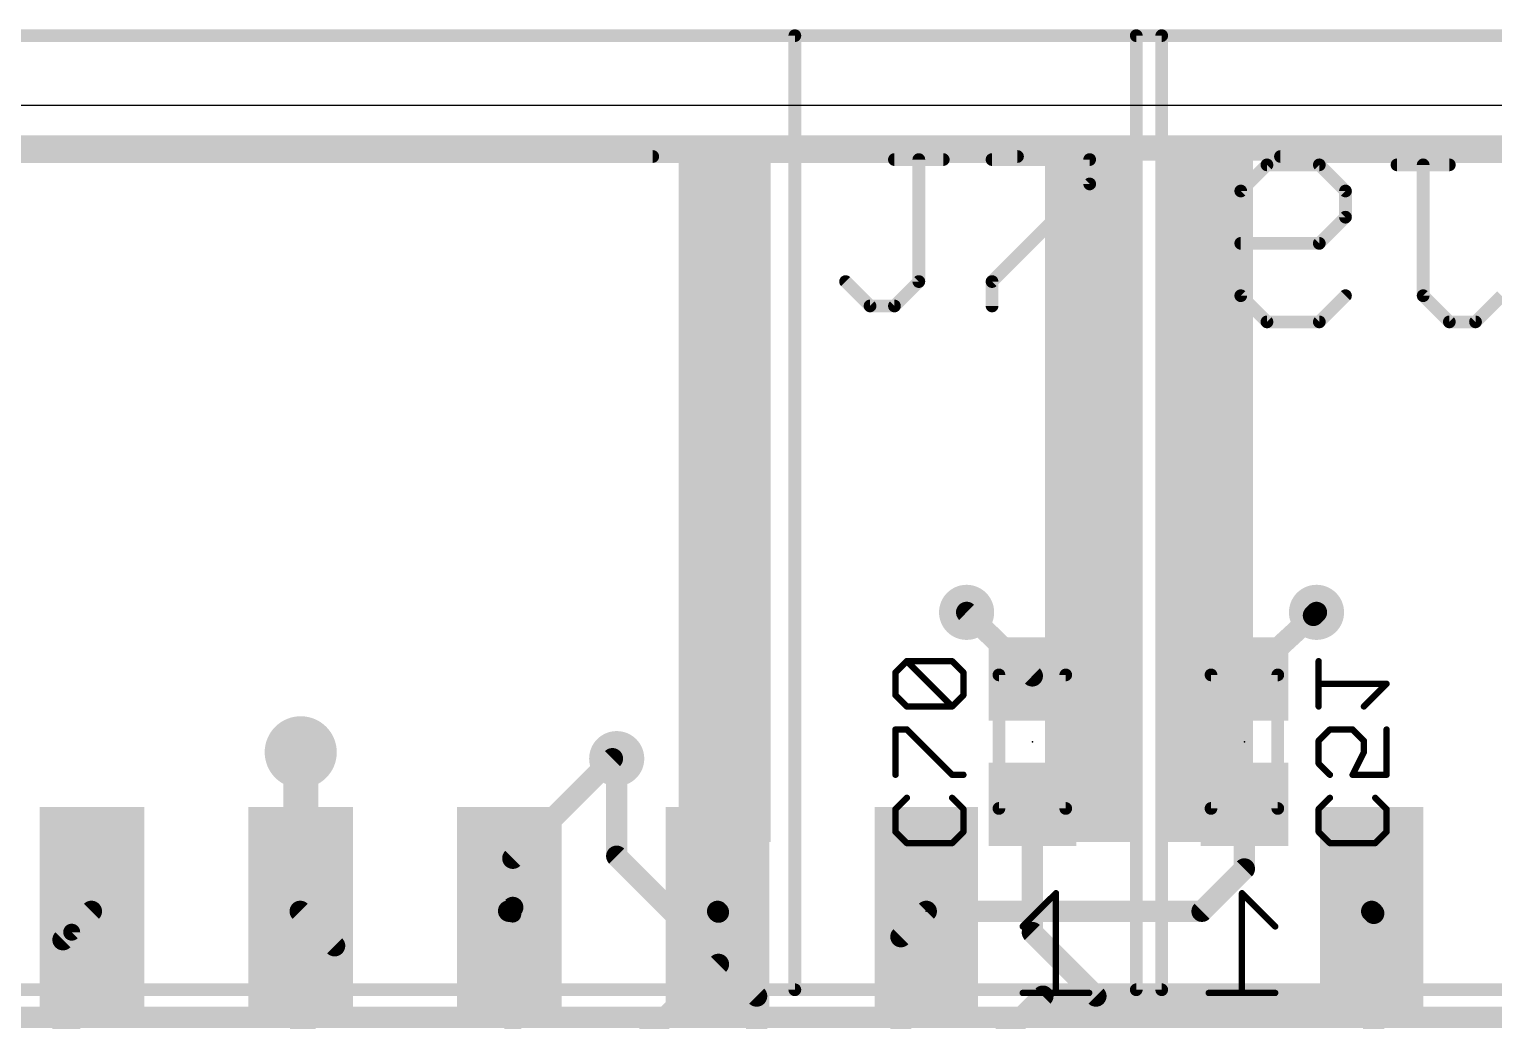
# Model space of a CAD drawing. Extents: x -18 to 144, y -21 to 125.
# Drawn here: x 43.87 to 61.41, y 94.45 to 106.32 of the extents above; entities that cross this region are included whole.
import ezdxf

# ---------------------------------------------------------------- set-up
doc = ezdxf.new("R2010")
doc.units = 0
for name, color, linetype in [('1', 22, 'CONTINUOUS'), ('15', 23, 'CONTINUOUS'), ('16', 132, 'CONTINUOUS'), ('18', 110, 'CONTINUOUS'), ('2', 110, 'CONTINUOUS'), ('20', 53, 'CONTINUOUS'), ('21', 253, 'CONTINUOUS'), ('22', 251, 'CONTINUOUS'), ('23', 53, 'CONTINUOUS'), ('24', 53, 'CONTINUOUS'), ('26', 251, 'CONTINUOUS'), ('27', 252, 'CONTINUOUS'), ('28', 251, 'CONTINUOUS')]:
    doc.layers.add(name, color=color, linetype=linetype)

# ---------------------------------------------------------------- blocks, each defined once
blk = doc.blocks.new('RECT')
blk.add_solid([(-0.5, -0.5), (0.5, -0.5), (-0.5, 0.5), (0.5, 0.5)])
blk = doc.blocks.new('ROUNDV')
at = {"const_width": 0.5}
blk.add_lwpolyline([(0, -0.25, 1), (0, 0.25, 1), (0, -0.25)], format="xyb", dxfattribs=at)

msp = doc.modelspace()

# ---------------------------------------------------------------- linework, layer by layer
at = {"layer": '1'}
for points, const_width in [([(55.88, 98.5774), (55.0926, 99.3394)], 0.254), ([(55.88, 98.54), (55.88, 98.5774)], 0.254), ([(47.124, 97.656), (47.117, 97.663)], 0.4064), ([(47.124, 95.758), (47.124, 97.656)], 0.4064), ([(50.9016, 97.5868), (50.9016, 97.663)], 0.254), ([(50.9016, 96.4184), (50.9016, 97.5868)], 0.254), ([(55.88, 97.04), (55.88, 95.504)], 0.254), ([(52.578, 94.742), (50.9016, 96.4184)], 0.254), ([(44.3738, 95.5078), (44.624, 95.758)], 0.2032), ([(47.1424, 95.7256), (47.11, 95.758)], 0.3048), ([(47.5234, 95.3446), (47.11, 95.758)], 0.254), ([(47.1424, 94.0562), (47.1424, 95.7256)], 0.3048), ([(49.657, 95.725), (49.624, 95.758)], 0.2032), ([(49.657, 94.234), (49.657, 95.725)], 0.2032), ([(59.9694, 95.7326), (59.944, 95.758)], 0.254), ([(59.9694, 94.742), (59.9694, 95.7326)], 0.254), ([(44.3738, 91.3638), (44.3738, 95.5078)], 0.2032), ([(55.88, 95.504), (56.642, 94.742)], 0.254), ([(52.578, 92.964), (52.578, 94.742)], 0.254), ([(56.007, 94.742), (55.5244, 94.2594)], 0.254), ([(56.642, 94.742), (56.007, 94.742)], 0.254), ([(56.642, 94.742), (59.9694, 94.742)], 0.254), ([(59.9694, 94.0816), (59.9694, 94.742)], 0.254)]:
    msp.add_lwpolyline(points, dxfattribs=dict(at, const_width=const_width))
for points, const_width in [([(55.1368, 99.385, 1), (55.0484, 99.2938)], 0.127), ([(55.9435, 98.5774, 1), (55.8165, 98.5774)], 0.127), ([(55.8165, 98.54, 1), (55.9435, 98.54)], 0.127), ([(55.8358, 98.5318, 1), (55.9242, 98.623)], 0.127), ([(47.1888, 97.7348, 1), (47.0452, 97.5912)], 0.2032), ([(47.2256, 97.656, 1), (47.0224, 97.656)], 0.2032), ([(47.0522, 97.5842, 1), (47.1958, 97.7278)], 0.2032), ([(50.9651, 97.663, 1), (50.8381, 97.663)], 0.127), ([(50.9651, 97.5868, 1), (50.8381, 97.5868)], 0.127), ([(50.8381, 97.5868, 1), (50.9651, 97.5868)], 0.127), ([(55.9435, 97.04, 1), (55.8165, 97.04)], 0.127), ([(50.9465, 96.4633, 1), (50.8567, 96.3735)], 0.127), ([(50.8381, 96.4184, 1), (50.9651, 96.4184)], 0.127), ([(44.6599, 95.7221, 1), (44.5881, 95.7939)], 0.1016), ([(47.0224, 95.758, 1), (47.2256, 95.758)], 0.2032), ([(47.1639, 95.8119, 1), (47.0561, 95.7041)], 0.1524), ([(47.1549, 95.8029, 1), (47.0651, 95.7131)], 0.127), ([(47.2186, 95.7256, 1), (47.0662, 95.7256)], 0.1524), ([(47.0885, 95.6717, 1), (47.1963, 95.7795)], 0.1524), ([(49.6599, 95.7939, 1), (49.5881, 95.7221)], 0.1016), ([(49.7078, 95.725, 1), (49.6062, 95.725)], 0.1016), ([(49.6211, 95.6891, 1), (49.6929, 95.7609)], 0.1016), ([(59.9889, 95.8029, 1), (59.8991, 95.7131)], 0.127), ([(60.0329, 95.7326, 1), (59.9059, 95.7326)], 0.127), ([(59.9245, 95.6877, 1), (60.0143, 95.7775)], 0.127), ([(44.4246, 95.5078, 1), (44.323, 95.5078)], 0.1016), ([(44.3379, 95.5437, 1), (44.4097, 95.4719)], 0.1016), ([(55.9249, 95.5489, 1), (55.8351, 95.4591)], 0.127), ([(47.4785, 95.2997, 1), (47.5683, 95.3895)], 0.127), ([(55.8165, 95.504, 1), (55.9435, 95.504)], 0.127), ([(52.6415, 94.742, 1), (52.5145, 94.742)], 0.127), ([(52.5331, 94.6971, 1), (52.6229, 94.7869)], 0.127), ([(56.007, 94.8055, 1), (56.007, 94.6785)], 0.127), ([(56.0519, 94.6971, 1), (55.9621, 94.7869)], 0.127), ([(56.642, 94.8055, 1), (56.642, 94.6785)], 0.127), ([(56.5971, 94.6971, 1), (56.6869, 94.7869)], 0.127), ([(56.642, 94.6785, 1), (56.642, 94.8055)], 0.127), ([(60.0329, 94.742, 1), (59.9059, 94.742)], 0.127), ([(59.9059, 94.742, 1), (60.0329, 94.742)], 0.127), ([(59.9694, 94.6785, 1), (59.9694, 94.8055)], 0.127)]:
    msp.add_lwpolyline(points, format="xyb", dxfattribs=dict(at, const_width=const_width))
at = {"layer": '15', "const_width": 0.254}
msp.add_lwpolyline([(85.09, 94.488), (7.62, 94.488)], dxfattribs=at)
at = {"layer": '16'}
for points, const_width in [([(59.2462, 99.302), (59.2836, 99.3394)], 0.254), ([(58.42, 98.54), (59.2462, 99.302)], 0.254), ([(47.11, 97.656), (47.117, 97.663)], 0.4064), ([(47.11, 95.758), (47.11, 97.656)], 0.4064), ([(50.8508, 97.5868), (49.657, 96.393)], 0.254), ([(50.9016, 97.5868), (50.8254, 97.5868)], 0.254), ([(50.9016, 97.5868), (50.8508, 97.5868)], 0.254), ([(58.42, 97.04), (58.42, 96.266)], 0.254), ([(49.657, 96.393), (49.657, 95.805)], 0.254), ([(58.42, 96.266), (57.912, 95.758)], 0.254), ([(44.269, 95.417), (44.61, 95.758)], 0.254), ([(49.6062, 95.7618), (49.61, 95.758)], 0.254), ([(49.657, 95.805), (49.61, 95.758)], 0.254), ([(52.1208, 95.7472), (52.11, 95.758)], 0.254), ([(52.1208, 95.123), (52.1208, 95.7472)], 0.254), ([(54.61, 95.758), (54.3052, 95.4532)], 0.254), ([(57.912, 95.758), (54.61, 95.758)], 0.254), ([(44.269, 93.472), (44.269, 95.417)], 0.254), ([(54.3052, 95.4532), (54.3052, 93.6752)], 0.254), ([(51.1048, 94.107), (52.1208, 95.123)], 0.254)]:
    msp.add_lwpolyline(points, dxfattribs=dict(at, const_width=const_width))
for points, const_width in [([(59.3285, 99.2945, 1), (59.2387, 99.3843)], 0.127), ([(59.2013, 99.3469, 1), (59.2911, 99.2571)], 0.127), ([(59.2893, 99.2553, 1), (59.2031, 99.3487)], 0.127), ([(58.3769, 98.5867, 1), (58.4631, 98.4933)], 0.127), ([(47.2116, 97.656, 1), (47.0084, 97.656)], 0.2032), ([(47.0382, 97.7278, 1), (47.1818, 97.5842)], 0.2032), ([(47.1888, 97.5912, 1), (47.0452, 97.7348)], 0.2032), ([(50.8254, 97.6503, 1), (50.8254, 97.5233)], 0.127), ([(50.8508, 97.6503, 1), (50.8508, 97.5233)], 0.127), ([(50.8957, 97.5419, 1), (50.8059, 97.6317)], 0.127), ([(50.9016, 97.5233, 1), (50.9016, 97.6503)], 0.127), ([(50.9016, 97.5233, 1), (50.9016, 97.6503)], 0.127), ([(58.4835, 97.04, 1), (58.3565, 97.04)], 0.127), ([(49.7205, 96.393, 1), (49.5935, 96.393)], 0.127), ([(49.6121, 96.4379, 1), (49.7019, 96.3481)], 0.127), ([(58.3565, 96.266, 1), (58.4835, 96.266)], 0.127), ([(58.4649, 96.2211, 1), (58.3751, 96.3109)], 0.127), ([(44.6549, 95.7131, 1), (44.5651, 95.8029)], 0.127), ([(47.0084, 95.758, 1), (47.2116, 95.758)], 0.2032), ([(49.6511, 95.8067, 1), (49.5613, 95.7169)], 0.127), ([(49.5651, 95.8029, 1), (49.6549, 95.7131)], 0.127), ([(49.5651, 95.7131, 1), (49.6549, 95.8029)], 0.127), ([(49.5935, 95.805, 1), (49.7205, 95.805)], 0.127), ([(49.7019, 95.7601, 1), (49.6121, 95.8499)], 0.127), ([(52.1549, 95.8029, 1), (52.0651, 95.7131)], 0.127), ([(52.1843, 95.7472, 1), (52.0573, 95.7472)], 0.127), ([(52.0759, 95.7023, 1), (52.1657, 95.7921)], 0.127), ([(54.61, 95.8215, 1), (54.61, 95.6945)], 0.127), ([(54.6549, 95.7131, 1), (54.5651, 95.8029)], 0.127), ([(57.8671, 95.8029, 1), (57.9569, 95.7131)], 0.127), ([(57.912, 95.6945, 1), (57.912, 95.8215)], 0.127), ([(44.3325, 95.417, 1), (44.2055, 95.417)], 0.127), ([(44.2241, 95.4619, 1), (44.3139, 95.3721)], 0.127), ([(54.3687, 95.4532, 1), (54.2417, 95.4532)], 0.127), ([(54.2603, 95.4981, 1), (54.3501, 95.4083)], 0.127), ([(52.1657, 95.0781, 1), (52.0759, 95.1679)], 0.127), ([(52.0573, 95.123, 1), (52.1843, 95.123)], 0.127)]:
    msp.add_lwpolyline(points, format="xyb", dxfattribs=dict(at, const_width=const_width))
at = {"layer": '2', "const_width": 0.3048}
msp.add_lwpolyline([(0.508, 104.902), (97.282, 104.902)], dxfattribs=at)
at = {"layer": '20'}
msp.add_line((97.79, 105.41), (0, 105.41), dxfattribs=at)
at = {"layer": '21'}
for points, const_width in [([(53.0352, 106.2482), (36.8046, 106.2482)], 0.1524), ([(53.0352, 94.8182), (53.0352, 106.2482)], 0.1524), ([(73.3552, 106.2482), (57.1246, 106.2482)], 0.1524), ([(57.1246, 106.2482), (57.1246, 94.8182)], 0.1524), ([(51.3334, 104.8004), (38.5318, 104.8004)], 0.1524), ([(54.228, 104.7638), (54.8127, 104.7638)], 0.1524), ([(54.5204, 103.302), (54.5204, 104.7638)], 0.1524), ([(55.3974, 104.7638), (56.5668, 104.7638)], 0.1524), ([(56.5668, 104.7638), (56.5668, 104.4714)], 0.1524), ([(71.6534, 104.8004), (58.8518, 104.8004)], 0.1524), ([(56.5668, 104.4714), (55.3974, 103.302)], 0.1524), ([(53.6433, 103.302), (53.9357, 103.0097)], 0.1524), ([(54.228, 103.0097), (54.5204, 103.302)], 0.1524), ([(55.3974, 103.302), (55.3974, 103.0097)], 0.1524), ([(53.9357, 103.0097), (54.228, 103.0097)], 0.1524), ([(56.28, 98.59), (55.48, 98.59)], 0.1524), ([(55.48, 98.59), (55.48, 96.99)], 0.1524), ([(56.28, 96.99), (56.28, 98.59)], 0.1524), ([(55.48, 96.99), (56.28, 96.99)], 0.1524), ([(55.7647, 95.5766), (56.163, 95.9749)], 0.0762), ([(56.163, 95.9749), (56.163, 94.7801)], 0.0762), ([(36.8046, 94.8182), (53.0352, 94.8182)], 0.1524), ([(57.1246, 94.8182), (73.3552, 94.8182)], 0.1524), ([(55.7647, 94.7801), (56.5613, 94.7801)], 0.0762)]:
    msp.add_lwpolyline(points, dxfattribs=dict(at, const_width=const_width))
for points, const_width in [([(53.0733, 106.2482, 1), (52.9971, 106.2482)], 0.0762), ([(53.0352, 106.2101, 1), (53.0352, 106.2863)], 0.0762), ([(57.1246, 106.2863, 1), (57.1246, 106.2101)], 0.0762), ([(57.1627, 106.2482, 1), (57.0865, 106.2482)], 0.0762), ([(51.3334, 104.7623, 1), (51.3334, 104.8385)], 0.0762), ([(54.228, 104.8019, 1), (54.228, 104.7257)], 0.0762), ([(54.5585, 104.7638, 1), (54.4823, 104.7638)], 0.0762), ([(54.8127, 104.7257, 1), (54.8127, 104.8019)], 0.0762), ([(55.3974, 104.8019, 1), (55.3974, 104.7257)], 0.0762), ([(56.6049, 104.7638, 1), (56.5287, 104.7638)], 0.0762), ([(56.5668, 104.7257, 1), (56.5668, 104.8019)], 0.0762), ([(58.8518, 104.8385, 1), (58.8518, 104.7623)], 0.0762), ([(56.5937, 104.4445, 1), (56.5399, 104.4984)], 0.0762), ([(56.5287, 104.4714, 1), (56.6049, 104.4714)], 0.0762), ([(53.6702, 103.329, 1), (53.6164, 103.2751)], 0.0762), ([(54.4823, 103.302, 1), (54.5585, 103.302)], 0.0762), ([(54.5473, 103.2751, 1), (54.4934, 103.329)], 0.0762), ([(55.4355, 103.302, 1), (55.3593, 103.302)], 0.0762), ([(55.3705, 103.329, 1), (55.4243, 103.2751)], 0.0762), ([(53.9357, 103.0478, 1), (53.9357, 102.9716)], 0.0762), ([(53.9087, 102.9828, 1), (53.9626, 103.0366)], 0.0762), ([(54.2011, 103.0366, 1), (54.2549, 102.9828)], 0.0762), ([(54.228, 102.9716, 1), (54.228, 103.0478)], 0.0762), ([(55.3593, 103.0097, 1), (55.4355, 103.0097)], 0.0762), ([(55.48, 98.6281, 1), (55.48, 98.5519)], 0.0762), ([(55.5181, 98.59, 1), (55.4419, 98.59)], 0.0762), ([(56.3181, 98.59, 1), (56.2419, 98.59)], 0.0762), ([(56.28, 98.5519, 1), (56.28, 98.6281)], 0.0762), ([(55.48, 97.0281, 1), (55.48, 96.9519)], 0.0762), ([(55.4419, 96.99, 1), (55.5181, 96.99)], 0.0762), ([(56.2419, 96.99, 1), (56.3181, 96.99)], 0.0762), ([(56.28, 96.9519, 1), (56.28, 97.0281)], 0.0762), ([(56.182, 95.9749, 1), (56.1439, 95.9749)], 0.0381), ([(56.1764, 95.9614, 1), (56.1495, 95.9884)], 0.0381), ([(55.7512, 95.5901, 1), (55.7782, 95.5632)], 0.0381), ([(53.0352, 94.7801, 1), (53.0352, 94.8563)], 0.0762), ([(57.1246, 94.8563, 1), (57.1246, 94.7801)], 0.0762), ([(52.9971, 94.8182, 1), (53.0733, 94.8182)], 0.0762), ([(55.7647, 94.7991, 1), (55.7647, 94.7611)], 0.0381), ([(56.1439, 94.7801, 1), (56.182, 94.7801)], 0.0381), ([(56.5613, 94.7611, 1), (56.5613, 94.7991)], 0.0381), ([(57.0865, 94.8182, 1), (57.1627, 94.8182)], 0.0762)]:
    msp.add_lwpolyline(points, format="xyb", dxfattribs=dict(at, const_width=const_width))
at = {"layer": '22'}
for points, const_width in [([(41.1988, 106.2482), (57.4294, 106.2482)], 0.1524), ([(57.4294, 106.2482), (57.4294, 94.8182)], 0.1524), ([(42.9006, 104.8004), (55.7022, 104.8004)], 0.1524), ([(58.02, 96.99), (58.02, 98.59)], 0.1524), ([(58.02, 98.59), (58.82, 98.59)], 0.1524), ([(58.82, 98.59), (58.82, 96.99)], 0.1524), ([(58.82, 96.99), (58.02, 96.99)], 0.1524), ([(58.7893, 95.5766), (58.391, 95.9749)], 0.0762), ([(58.391, 95.9749), (58.391, 94.7801)], 0.0762), ([(57.4294, 94.8182), (41.1988, 94.8182)], 0.1524), ([(58.7893, 94.7801), (57.9928, 94.7801)], 0.0762)]:
    msp.add_lwpolyline(points, dxfattribs=dict(at, const_width=const_width))
for points, const_width in [([(57.4675, 106.2482, 1), (57.3913, 106.2482)], 0.0762), ([(57.4294, 106.2101, 1), (57.4294, 106.2863)], 0.0762), ([(55.7022, 104.7623, 1), (55.7022, 104.8385)], 0.0762), ([(58.0581, 98.59, 1), (57.9819, 98.59)], 0.0762), ([(58.02, 98.6281, 1), (58.02, 98.5519)], 0.0762), ([(58.8581, 98.59, 1), (58.7819, 98.59)], 0.0762), ([(58.82, 98.5519, 1), (58.82, 98.6281)], 0.0762), ([(58.02, 97.0281, 1), (58.02, 96.9519)], 0.0762), ([(57.9819, 96.99, 1), (58.0581, 96.99)], 0.0762), ([(58.7819, 96.99, 1), (58.8581, 96.99)], 0.0762), ([(58.82, 96.9519, 1), (58.82, 97.0281)], 0.0762), ([(58.4045, 95.9884, 1), (58.3776, 95.9614)], 0.0381), ([(58.4101, 95.9749, 1), (58.372, 95.9749)], 0.0381), ([(58.7758, 95.5632, 1), (58.8028, 95.5901)], 0.0381), ([(57.4294, 94.7801, 1), (57.4294, 94.8563)], 0.0762), ([(57.3913, 94.8182, 1), (57.4675, 94.8182)], 0.0762), ([(57.9928, 94.7991, 1), (57.9928, 94.7611)], 0.0381), ([(58.372, 94.7801, 1), (58.4101, 94.7801)], 0.0381), ([(58.7893, 94.7611, 1), (58.7893, 94.7991)], 0.0381)]:
    msp.add_lwpolyline(points, format="xyb", dxfattribs=dict(at, const_width=const_width))
at = {"layer": '23'}
for p in [(55.88, 97.79), (59.944, 95.758)]:
    msp.add_point(p, dxfattribs=at)
at = {"layer": '24'}
for p in [(58.42, 97.79), (54.61, 95.758)]:
    msp.add_point(p, dxfattribs=at)
at = {"layer": '26', "const_width": 0.0762}
for points in [[(59.309, 98.212), (59.309, 98.7543)], [(60.1225, 98.4832), (59.309, 98.4832)], [(59.8513, 98.212), (60.1225, 98.4832)], [(59.4446, 97.9357), (59.309, 97.8002)], [(59.7157, 97.9357), (59.4446, 97.9357)], [(59.8513, 97.8002), (59.7157, 97.9357)], [(60.1225, 97.9357), (60.1225, 97.3934)], [(59.309, 97.8002), (59.309, 97.529)], [(59.7157, 97.3934), (59.8513, 97.6646)], [(59.8513, 97.6646), (59.8513, 97.8002)], [(59.309, 97.529), (59.4446, 97.3934)], [(60.1225, 97.3934), (59.7157, 97.3934)], [(59.309, 96.9816), (59.4446, 97.1172)], [(59.309, 96.7104), (59.309, 96.9816)], [(59.9869, 97.1172), (60.1225, 96.9816)], [(60.1225, 96.9816), (60.1225, 96.7104)], [(59.4446, 96.5748), (59.309, 96.7104)], [(60.1225, 96.7104), (59.9869, 96.5748)], [(59.9869, 96.5748), (59.4446, 96.5748)]]:
    msp.add_lwpolyline(points, dxfattribs=at)
at = {"layer": '26', "const_width": 0.0381}
for points in [[(59.3281, 98.7543, 1), (59.29, 98.7543)], [(59.309, 98.5022, 1), (59.309, 98.4641)], [(60.136, 98.4697, 1), (60.109, 98.4966)], [(60.1225, 98.4641, 1), (60.1225, 98.5022)], [(59.29, 98.212, 1), (59.3281, 98.212)], [(59.8379, 98.2255, 1), (59.8648, 98.1985)], [(59.4446, 97.9548, 1), (59.4446, 97.9167)], [(59.4581, 97.9223, 1), (59.4311, 97.9492)], [(59.7292, 97.9492, 1), (59.7023, 97.9223)], [(59.7157, 97.9167, 1), (59.7157, 97.9548)], [(60.1415, 97.9357, 1), (60.1034, 97.9357)], [(59.3281, 97.8002, 1), (59.29, 97.8002)], [(59.2955, 97.8136, 1), (59.3225, 97.7867)], [(59.8704, 97.8002, 1), (59.8323, 97.8002)], [(59.8684, 97.6561, 1), (59.8343, 97.6731)], [(59.8379, 97.7867, 1), (59.8648, 97.8136)], [(59.3225, 97.5425, 1), (59.2955, 97.5155)], [(59.29, 97.529, 1), (59.3281, 97.529)], [(59.8323, 97.6646, 1), (59.8704, 97.6646)], [(59.4311, 97.3799, 1), (59.4581, 97.4069)], [(59.7157, 97.4125, 1), (59.7157, 97.3744)], [(59.6987, 97.4019, 1), (59.7328, 97.3849)], [(60.1034, 97.3934, 1), (60.1415, 97.3934)], [(60.1225, 97.3744, 1), (60.1225, 97.4125)], [(59.3281, 96.9816, 1), (59.29, 96.9816)], [(59.2955, 96.995, 1), (59.3225, 96.9681)], [(59.4581, 97.1037, 1), (59.4311, 97.1306)], [(60.0004, 97.1306, 1), (59.9734, 97.1037)], [(60.1415, 96.9816, 1), (60.1034, 96.9816)], [(60.109, 96.9681, 1), (60.136, 96.995)], [(59.3225, 96.7239, 1), (59.2955, 96.6969)], [(59.29, 96.7104, 1), (59.3281, 96.7104)], [(60.1034, 96.7104, 1), (60.1415, 96.7104)], [(60.136, 96.6969, 1), (60.109, 96.7239)], [(59.4446, 96.5939, 1), (59.4446, 96.5558)], [(59.4311, 96.5614, 1), (59.4581, 96.5883)], [(59.9734, 96.5883, 1), (60.0004, 96.5614)], [(59.9869, 96.5558, 1), (59.9869, 96.5939)]]:
    msp.add_lwpolyline(points, format="xyb", dxfattribs=at)
at = {"layer": '27', "const_width": 0.0762}
for points in [[(54.241, 98.6187), (54.3766, 98.7543)], [(54.3766, 98.7543), (54.9189, 98.7543)], [(54.9189, 98.212), (54.3766, 98.7543)], [(54.9189, 98.7543), (55.0545, 98.6187)], [(54.241, 98.3476), (54.241, 98.6187)], [(55.0545, 98.6187), (55.0545, 98.3476)], [(54.3766, 98.212), (54.241, 98.3476)], [(54.9189, 98.212), (54.3766, 98.212)], [(55.0545, 98.3476), (54.9189, 98.212)], [(54.241, 97.3934), (54.241, 97.9357)], [(54.241, 97.9357), (54.3766, 97.9357)], [(54.3766, 97.9357), (54.9189, 97.3934)], [(54.9189, 97.3934), (55.0545, 97.3934)], [(54.3766, 97.1172), (54.241, 96.9816)], [(54.241, 96.9816), (54.241, 96.7104)], [(55.0545, 96.9816), (54.9189, 97.1172)], [(55.0545, 96.7104), (55.0545, 96.9816)], [(54.241, 96.7104), (54.3766, 96.5748)], [(54.9189, 96.5748), (55.0545, 96.7104)], [(54.3766, 96.5748), (54.9189, 96.5748)]]:
    msp.add_lwpolyline(points, dxfattribs=at)
at = {"layer": '27', "const_width": 0.0381}
for points in [[(54.3766, 98.7734, 1), (54.3766, 98.7353)], [(54.3901, 98.7678, 1), (54.3631, 98.7408)], [(54.3901, 98.7408, 1), (54.3631, 98.7678)], [(54.9324, 98.7678, 1), (54.9054, 98.7408)], [(54.9189, 98.7353, 1), (54.9189, 98.7734)], [(54.2275, 98.6322, 1), (54.2545, 98.6053)], [(54.2601, 98.6187, 1), (54.222, 98.6187)], [(55.0736, 98.6187, 1), (55.0355, 98.6187)], [(55.041, 98.6053, 1), (55.068, 98.6322)], [(54.2545, 98.361, 1), (54.2275, 98.3341)], [(54.222, 98.3476, 1), (54.2601, 98.3476)], [(54.3766, 98.231, 1), (54.3766, 98.1929)], [(54.3631, 98.1985, 1), (54.3901, 98.2255)], [(54.9054, 98.2255, 1), (54.9324, 98.1985)], [(54.9054, 98.1985, 1), (54.9324, 98.2255)], [(54.9189, 98.1929, 1), (54.9189, 98.231)], [(55.0355, 98.3476, 1), (55.0736, 98.3476)], [(55.068, 98.3341, 1), (55.041, 98.361)], [(54.241, 97.9548, 1), (54.241, 97.9167)], [(54.2601, 97.9357, 1), (54.222, 97.9357)], [(54.3901, 97.9492, 1), (54.3631, 97.9223)], [(54.3766, 97.9167, 1), (54.3766, 97.9548)], [(54.222, 97.3934, 1), (54.2601, 97.3934)], [(54.9189, 97.4125, 1), (54.9189, 97.3744)], [(54.9054, 97.3799, 1), (54.9324, 97.4069)], [(55.0545, 97.3744, 1), (55.0545, 97.4125)], [(54.2275, 96.995, 1), (54.2545, 96.9681)], [(54.2601, 96.9816, 1), (54.222, 96.9816)], [(54.3901, 97.1037, 1), (54.3631, 97.1306)], [(54.9324, 97.1306, 1), (54.9054, 97.1037)], [(55.0736, 96.9816, 1), (55.0355, 96.9816)], [(55.041, 96.9681, 1), (55.068, 96.995)], [(54.2545, 96.7239, 1), (54.2275, 96.6969)], [(54.222, 96.7104, 1), (54.2601, 96.7104)], [(55.0355, 96.7104, 1), (55.0736, 96.7104)], [(55.068, 96.6969, 1), (55.041, 96.7239)], [(54.3766, 96.5939, 1), (54.3766, 96.5558)], [(54.3631, 96.5614, 1), (54.3901, 96.5883)], [(54.9054, 96.5883, 1), (54.9324, 96.5614)], [(54.9189, 96.5558, 1), (54.9189, 96.5939)]]:
    msp.add_lwpolyline(points, format="xyb", dxfattribs=at)
at = {"layer": '28', "const_width": 0.1524}
for points in [[(58.3765, 104.3869), (58.69, 104.7004)], [(58.69, 104.7004), (59.3171, 104.7004)], [(59.3171, 104.7004), (59.6306, 104.3869)], [(60.8746, 104.7004), (60.2475, 104.7004)], [(60.5611, 103.1327), (60.5611, 104.7004)], [(58.3765, 103.1327), (58.3765, 104.3869)], [(59.6306, 104.3869), (59.6306, 104.0733)], [(59.6306, 104.0733), (59.3171, 103.7598)], [(59.3171, 103.7598), (58.3765, 103.7598)], [(58.69, 102.8192), (58.3765, 103.1327)], [(59.6306, 103.1327), (59.3171, 102.8192)], [(60.8746, 102.8192), (60.5611, 103.1327)], [(61.5017, 103.1327), (61.1881, 102.8192)], [(59.3171, 102.8192), (58.69, 102.8192)], [(61.1881, 102.8192), (60.8746, 102.8192)]]:
    msp.add_lwpolyline(points, dxfattribs=at)
at = {"layer": '28', "const_width": 0.0762}
for points in [[(58.69, 104.7385, 1), (58.69, 104.6623)], [(58.717, 104.6735, 1), (58.6631, 104.7273)], [(59.344, 104.7273, 1), (59.2902, 104.6735)], [(59.3171, 104.6623, 1), (59.3171, 104.7385)], [(60.2475, 104.7385, 1), (60.2475, 104.6623)], [(60.5992, 104.7004, 1), (60.523, 104.7004)], [(60.8746, 104.6623, 1), (60.8746, 104.7385)], [(58.4146, 104.3869, 1), (58.3384, 104.3869)], [(58.3496, 104.4138, 1), (58.4034, 104.3599)], [(59.6687, 104.3869, 1), (59.5925, 104.3869)], [(59.6037, 104.3599, 1), (59.6576, 104.4138)], [(59.5925, 104.0733, 1), (59.6687, 104.0733)], [(59.6576, 104.0464, 1), (59.6037, 104.1003)], [(58.3765, 103.7979, 1), (58.3765, 103.7217)], [(59.2902, 103.7867, 1), (59.344, 103.7329)], [(59.3171, 103.7217, 1), (59.3171, 103.7979)], [(58.4034, 103.1597, 1), (58.3496, 103.1058)], [(58.3384, 103.1327, 1), (58.4146, 103.1327)], [(59.6576, 103.1058, 1), (59.6037, 103.1597)], [(60.588, 103.1597, 1), (60.5341, 103.1058)], [(60.523, 103.1327, 1), (60.5992, 103.1327)], [(58.69, 102.8573, 1), (58.69, 102.7811)], [(58.6631, 102.7923, 1), (58.717, 102.8461)], [(59.2902, 102.8461, 1), (59.344, 102.7923)], [(59.3171, 102.7811, 1), (59.3171, 102.8573)], [(60.8746, 102.8573, 1), (60.8746, 102.7811)], [(60.8477, 102.7923, 1), (60.9016, 102.8461)], [(61.1612, 102.8461, 1), (61.2151, 102.7923)], [(61.1881, 102.7811, 1), (61.1881, 102.8573)]]:
    msp.add_lwpolyline(points, format="xyb", dxfattribs=at)

# ---------------------------------------------------------------- block references
at = {"layer": '1'}
for p, xscale, yscale in [((52.194, 100.688), 1.1, 8.2), ((57.9741, 100.688), 1.1, 8.2), ((44.624, 95.758), 1.24, 2.5), ((47.124, 95.758), 1.24, 2.5), ((49.624, 95.758), 1.24, 2.5), ((59.944, 95.758), 1.24, 2.5)]:
    msp.add_blockref('RECT', p, dxfattribs=dict(at, xscale=xscale, yscale=yscale))
at = {"layer": '1', "yscale": 1.05, "rotation": 90}
for p in [(55.88, 98.54), (55.88, 97.04)]:
    msp.add_blockref('RECT', p, dxfattribs=at)
at = {"layer": '16', "rotation": 180}
for p, xscale, yscale in [((56.5799, 100.688), 1.1, 8.2), ((44.61, 95.758), 1.24, 2.5), ((47.11, 95.758), 1.24, 2.5), ((49.61, 95.758), 1.24, 2.5), ((52.11, 95.758), 1.24, 2.5), ((54.61, 95.758), 1.24, 2.5)]:
    msp.add_blockref('RECT', p, dxfattribs=dict(at, xscale=xscale, yscale=yscale))
at = {"layer": '16', "yscale": 1.05, "rotation": 90}
for p in [(58.42, 98.54), (58.42, 97.04)]:
    msp.add_blockref('RECT', p, dxfattribs=at)
at = {"layer": '18'}
for p, xscale, yscale in [((55.0926, 99.3394), 0.6604, 0.6604), ((55.0926, 99.3394), 0.6604, 0.6604), ((59.2836, 99.3394), 0.6604, 0.6604), ((59.2836, 99.3394), 0.6604, 0.6604), ((47.117, 97.663), 0.8636, 0.8636), ((47.117, 97.663), 0.8636, 0.8636), ((50.9016, 97.5868), 0.6604, 0.6604), ((50.9016, 97.5868), 0.6604, 0.6604)]:
    msp.add_blockref('ROUNDV', p, dxfattribs=dict(at, xscale=xscale, yscale=yscale))

doc.saveas('drawing.dxf')
